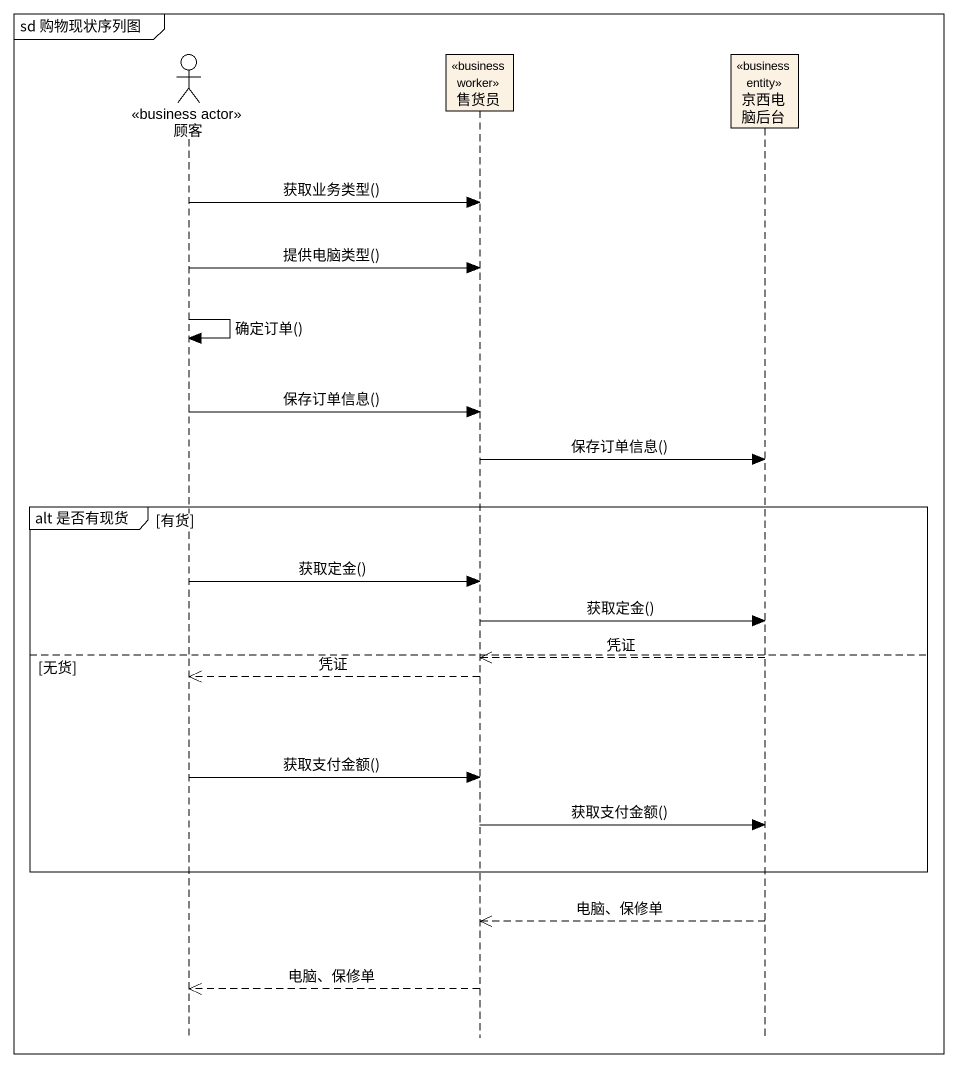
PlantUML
@startuml
mainframe sd 购物现状序列图
hide footbox
actor 顾客 <<business actor>>
participant 售货员 <<business worker>>
participant 京西电脑后台 <<business entity>>

顾客 -> 售货员 : 获取业务类型()
顾客 -> 售货员 : 提供电脑类型()
顾客 -> 顾客 : 确定订单()
顾客 -> 售货员 : 保存订单信息()
售货员 -> 京西电脑后台 : 保存订单信息()
group alt 是否有现货 [有货]
  顾客 -> 售货员 : 获取定金()
  售货员 -> 京西电脑后台 : 获取定金()
else 无货
  京西电脑后台 -->> 售货员 : 凭证
  售货员 -->> 顾客 : 凭证
  顾客 -> 售货员 : 获取支付金额()
  售货员 -> 京西电脑后台 : 获取支付金额()
end
京西电脑后台 -->> 售货员 : 电脑、保修单
售货员 -->> 顾客 : 电脑、保修单
@enduml
